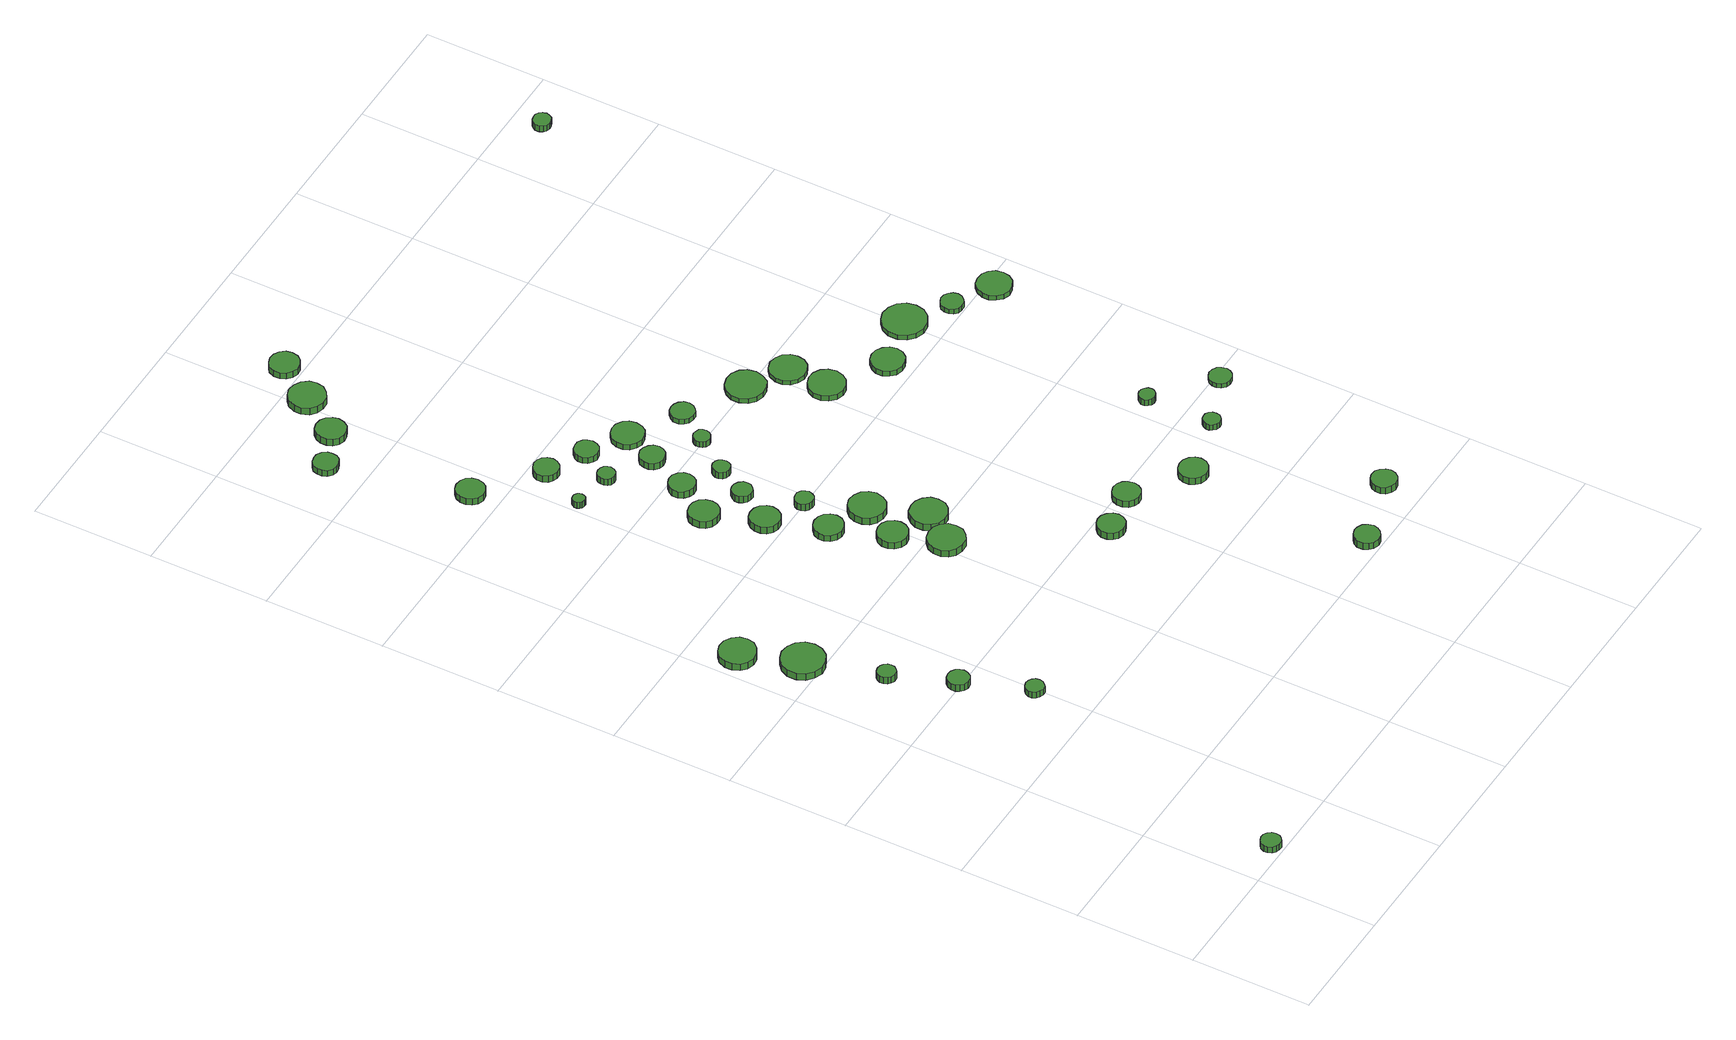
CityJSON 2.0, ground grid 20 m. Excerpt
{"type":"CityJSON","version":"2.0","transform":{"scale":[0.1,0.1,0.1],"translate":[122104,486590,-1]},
"CityObjects":{
"tree1":{"type":"SolitaryVegetationObject","attributes":{"function":"something"},"geometry":[{"type":"MultiSurface","lod":"1","boundaries":[[[0,1,2,3,4,5,6,7,8,9,10,11,12,13,14]],[[15,16,17,18,19,20,21,22,23,24,25,26,27,28,29]],[[0,29,28,1]],[[1,28,27,2]],[[2,27,26,3]],[[3,26,25,4]],[[4,25,24,5]],[[5,24,23,6]],[[6,23,22,7]],[[7,22,21,8]],[[8,21,20,9]],[[9,20,19,10]],[[10,19,18,11]],[[11,18,17,12]],[[12,17,16,13]],[[13,16,15,14]],[[14,15,29,0]]]}]},
"tree2":{"type":"SolitaryVegetationObject","attributes":{"function":"something"},"geometry":[{"type":"MultiSurface","lod":"1","boundaries":[[[30,31,32,33,34,35,36,37,38,39,40,41,42,43,44]],[[45,46,47,48,49,50,51,52,53,54,55,56,57,58,59]],[[30,59,58,31]],[[31,58,57,32]],[[32,57,56,33]],[[33,56,55,34]],[[34,55,54,35]],[[35,54,53,36]],[[36,53,52,37]],[[37,52,51,38]],[[38,51,50,39]],[[39,50,49,40]],[[40,49,48,41]],[[41,48,47,42]],[[42,47,46,43]],[[43,46,45,44]],[[44,45,59,30]]]}]},
"tree3":{"type":"SolitaryVegetationObject","attributes":{"function":"something"},"geometry":[{"type":"MultiSurface","lod":"1","boundaries":[[[60,61,62,63,64,65,66,67,68,69,70,71,72,73,74]],[[75,76,77,78,79,80,81,82,83,84,85,86,87,88,89]],[[60,89,88,61]],[[61,88,87,62]],[[62,87,86,63]],[[63,86,85,64]],[[64,85,84,65]],[[65,84,83,66]],[[66,83,82,67]],[[67,82,81,68]],[[68,81,80,69]],[[69,80,79,70]],[[70,79,78,71]],[[71,78,77,72]],[[72,77,76,73]],[[73,76,75,74]],[[74,75,89,60]]]}]},
"tree4":{"type":"SolitaryVegetationObject","attributes":{"function":"something"},"geometry":[{"type":"MultiSurface","lod":"1","boundaries":[[[90,91,92,93,94,95,96,97,98,99,100,101,102,103,104]],[[105,106,107,108,109,110,111,112,113,114,115,116,117,118,119]],[[90,119,118,91]],[[91,118,117,92]],[[92,117,116,93]],[[93,116,115,94]],[[94,115,114,95]],[[95,114,113,96]],[[96,113,112,97]],[[97,112,111,98]],[[98,111,110,99]],[[99,110,109,100]],[[100,109,108,101]],[[101,108,107,102]],[[102,107,106,103]],[[103,106,105,104]],[[104,105,119,90]]]}]},
"tree5":{"type":"SolitaryVegetationObject","attributes":{"function":"something"},"geometry":[{"type":"MultiSurface","lod":"1","boundaries":[[[120,121,122,123,124,125,126,127,128,129,130,131,132,133,134]],[[135,136,137,138,139,140,141,142,143,144,145,146,147,148,149]],[[120,149,148,121]],[[121,148,147,122]],[[122,147,146,123]],[[123,146,145,124]],[[124,145,144,125]],[[125,144,143,126]],[[126,143,142,127]],[[127,142,141,128]],[[128,141,140,129]],[[129,140,139,130]],[[130,139,138,131]],[[131,138,137,132]],[[132,137,136,133]],[[133,136,135,134]],[[134,135,149,120]]]}]},
"tree6":{"type":"SolitaryVegetationObject","attributes":{"function":"something"},"geometry":[{"type":"MultiSurface","lod":"1","boundaries":[[[150,151,152,153,154,155,156,157,158,159,160,161,162,163,164]],[[165,166,167,168,169,170,171,172,173,174,175,176,177,178,179]],[[150,179,178,151]],[[151,178,177,152]],[[152,177,176,153]],[[153,176,175,154]],[[154,175,174,155]],[[155,174,173,156]],[[156,173,172,157]],[[157,172,171,158]],[[158,171,170,159]],[[159,170,169,160]],[[160,169,168,161]],[[161,168,167,162]],[[162,167,166,163]],[[163,166,165,164]],[[164,165,179,150]]]}]},
"tree7":{"type":"SolitaryVegetationObject","attributes":{"function":"something"},"geometry":[{"type":"MultiSurface","lod":"1","boundaries":[[[180,181,182,183,184,185,186,187,188,189,190,191,192,193,194]],[[195,196,197,198,199,200,201,202,203,204,205,206,207,208,209]],[[180,209,208,181]],[[181,208,207,182]],[[182,207,206,183]],[[183,206,205,184]],[[184,205,204,185]],[[185,204,203,186]],[[186,203,202,187]],[[187,202,201,188]],[[188,201,200,189]],[[189,200,199,190]],[[190,199,198,191]],[[191,198,197,192]],[[192,197,196,193]],[[193,196,195,194]],[[194,195,209,180]]]}]},
"tree8":{"type":"SolitaryVegetationObject","attributes":{"function":"something"},"geometry":[{"type":"MultiSurface","lod":"1","boundaries":[[[210,211,212,213,214,215,216,217,218,219,220,221,222,223,224]],[[225,226,227,228,229,230,231,232,233,234,235,236,237,238,239]],[[210,239,238,211]],[[211,238,237,212]],[[212,237,236,213]],[[213,236,235,214]],[[214,235,234,215]],[[215,234,233,216]],[[216,233,232,217]],[[217,232,231,218]],[[218,231,230,219]],[[219,230,229,220]],[[220,229,228,221]],[[221,228,227,222]],[[222,227,226,223]],[[223,226,225,224]],[[224,225,239,210]]]}]},
"tree9":{"type":"SolitaryVegetationObject","attributes":{"function":"something"},"geometry":[{"type":"MultiSurface","lod":"1","boundaries":[[[240,241,242,243,244,245,246,247,248,249,250,251,252,253,254]],[[255,256,257,258,259,260,261,262,263,264,265,266,267,268,269]],[[240,269,268,241]],[[241,268,267,242]],[[242,267,266,243]],[[243,266,265,244]],[[244,265,264,245]],[[245,264,263,246]],[[246,263,262,247]],[[247,262,261,248]],[[248,261,260,249]],[[249,260,259,250]],[[250,259,258,251]],[[251,258,257,252]],[[252,257,256,253]],[[253,256,255,254]],[[254,255,269,240]]]}]},
"tree10":{"type":"SolitaryVegetationObject","attributes":{"function":"something"},"geometry":[{"type":"MultiSurface","lod":"1","boundaries":[[[270,271,272,273,274,275,276,277,278,279,280,281,282,283,284]],[[285,286,287,288,289,290,291,292,293,294,295,296,297,298,299]],[[270,299,298,271]],[[271,298,297,272]],[[272,297,296,273]],[[273,296,295,274]],[[274,295,294,275]],[[275,294,293,276]],[[276,293,292,277]],[[277,292,291,278]],[[278,291,290,279]],[[279,290,289,280]],[[280,289,288,281]],[[281,288,287,282]],[[282,287,286,283]],[[283,286,285,284]],[[284,285,299,270]]]}]},
"tree11":{"type":"SolitaryVegetationObject","attributes":{"function":"something"},"geometry":[{"type":"MultiSurface","lod":"1","boundaries":[[[300,301,302,303,304,305,306,307,308,309,310,311,312,313,314]],[[315,316,317,318,319,320,321,322,323,324,325,326,327,328,329]],[[300,329,328,301]],[[301,328,327,302]],[[302,327,326,303]],[[303,326,325,304]],[[304,325,324,305]],[[305,324,323,306]],[[306,323,322,307]],[[307,322,321,308]],[[308,321,320,309]],[[309,320,319,310]],[[310,319,318,311]],[[311,318,317,312]],[[312,317,316,313]],[[313,316,315,314]],[[314,315,329,300]]]}]},
"tree12":{"type":"SolitaryVegetationObject","attributes":{"function":"something"},"geometry":[{"type":"MultiSurface","lod":"1","boundaries":[[[330,331,332,333,334,335,336,337,338,339,340,341,342,343,344]],[[345,346,347,348,349,350,351,352,353,354,355,356,357,358,359]],[[330,359,358,331]],[[331,358,357,332]],[[332,357,356,333]],[[333,356,355,334]],[[334,355,354,335]],[[335,354,353,336]],[[336,353,352,337]],[[337,352,351,338]],[[338,351,350,339]],[[339,350,349,340]],[[340,349,348,341]],[[341,348,347,342]],[[342,347,346,343]],[[343,346,345,344]],[[344,345,359,330]]]}]},
"tree13":{"type":"SolitaryVegetationObject","attributes":{"function":"something"},"geometry":[{"type":"MultiSurface","lod":"1","boundaries":[[[360,361,362,363,364,365,366,367,368,369,370,371,372,373,374]],[[375,376,377,378,379,380,381,382,383,384,385,386,387,388,389]],[[360,389,388,361]],[[361,388,387,362]],[[362,387,386,363]],[[363,386,385,364]],[[364,385,384,365]],[[365,384,383,366]],[[366,383,382,367]],[[367,382,381,368]],[[368,381,380,369]],[[369,380,379,370]],[[370,379,378,371]],[[371,378,377,372]],[[372,377,376,373]],[[373,376,375,374]],[[374,375,389,360]]]}]},
"tree14":{"type":"SolitaryVegetationObject","attributes":{"function":"something"},"geometry":[{"type":"MultiSurface","lod":"1","boundaries":[[[390,391,392,393,394,395,396,397,398,399,400,401,402,403,404]],[[405,406,407,408,409,410,411,412,413,414,415,416,417,418,419]],[[390,419,418,391]],[[391,418,417,392]],[[392,417,416,393]],[[393,416,415,394]],[[394,415,414,395]],[[395,414,413,396]],[[396,413,412,397]],[[397,412,411,398]],[[398,411,410,399]],[[399,410,409,400]],[[400,409,408,401]],[[401,408,407,402]],[[402,407,406,403]],[[403,406,405,404]],[[404,405,419,390]]]}]},
"tree15":{"type":"SolitaryVegetationObject","attributes":{"function":"something"},"geometry":[{"type":"MultiSurface","lod":"1","boundaries":[[[420,421,422,423,424,425,426,427,428,429,430,431,432,433,434]],[[435,436,437,438,439,440,441,442,443,444,445,446,447,448,449]],[[420,449,448,421]],[[421,448,447,422]],[[422,447,446,423]],[[423,446,445,424]],[[424,445,444,425]],[[425,444,443,426]],[[426,443,442,427]],[[427,442,441,428]],[[428,441,440,429]],[[429,440,439,430]],[[430,439,438,431]],[[431,438,437,432]],[[432,437,436,433]],[[433,436,435,434]],[[434,435,449,420]]]}]},
"tree16":{"type":"SolitaryVegetationObject","attributes":{"function":"something"},"geometry":[{"type":"MultiSurface","lod":"1","boundaries":[[[450,451,452,453,454,455,456,457,458,459,460,461,462,463,464]],[[465,466,467,468,469,470,471,472,473,474,475,476,477,478,479]],[[450,479,478,451]],[[451,478,477,452]],[[452,477,476,453]],[[453,476,475,454]],[[454,475,474,455]],[[455,474,473,456]],[[456,473,472,457]],[[457,472,471,458]],[[458,471,470,459]],[[459,470,469,460]],[[460,469,468,461]],[[461,468,467,462]],[[462,467,466,463]],[[463,466,465,464]],[[464,465,479,450]]]}]},
"tree17":{"type":"SolitaryVegetationObject","attributes":{"function":"something"},"geometry":[{"type":"MultiSurface","lod":"1","boundaries":[[[480,481,482,483,484,485,486,487,488,489,490,491,492,493,494]],[[495,496,497,498,499,500,501,502,503,504,505,506,507,508,509]],[[480,509,508,481]],[[481,508,507,482]],[[482,507,506,483]],[[483,506,505,484]],[[484,505,504,485]],[[485,504,503,486]],[[486,503,502,487]],[[487,502,501,488]],[[488,501,500,489]],[[489,500,499,490]],[[490,499,498,491]],[[491,498,497,492]],[[492,497,496,493]],[[493,496,495,494]],[[494,495,509,480]]]}]},
"tree18":{"type":"SolitaryVegetationObject","attributes":{"function":"something"},"geometry":[{"type":"MultiSurface","lod":"1","boundaries":[[[510,511,512,513,514,515,516,517,518,519,520,521,522,523,524]],[[525,526,527,528,529,530,531,532,533,534,535,536,537,538,539]],[[510,539,538,511]],[[511,538,537,512]],[[512,537,536,513]],[[513,536,535,514]],[[514,535,534,515]],[[515,534,533,516]],[[516,533,532,517]],[[517,532,531,518]],[[518,531,530,519]],[[519,530,529,520]],[[520,529,528,521]],[[521,528,527,522]],[[522,527,526,523]],[[523,526,525,524]],[[524,525,539,510]]]}]},
"tree19":{"type":"SolitaryVegetationObject","attributes":{"function":"something"},"geometry":[{"type":"MultiSurface","lod":"1","boundaries":[[[540,541,542,543,544,545,546,547,548,549,550,551,552,553,554]],[[555,556,557,558,559,560,561,562,563,564,565,566,567,568,569]],[[540,569,568,541]],[[541,568,567,542]],[[542,567,566,543]],[[543,566,565,544]],[[544,565,564,545]],[[545,564,563,546]],[[546,563,562,547]],[[547,562,561,548]],[[548,561,560,549]],[[549,560,559,550]],[[550,559,558,551]],[[551,558,557,552]],[[552,557,556,553]],[[553,556,555,554]],[[554,555,569,540]]]}]},
"tree20":{"type":"SolitaryVegetationObject","attributes":{"function":"something"},"geometry":[{"type":"MultiSurface","lod":"1","boundaries":[[[570,571,572,573,574,575,576,577,578,579,580,581,582,583,584]],[[585,586,587,588,589,590,591,592,593,594,595,596,597,598,599]],[[570,599,598,571]],[[571,598,597,572]],[[572,597,596,573]],[[573,596,595,574]],[[574,595,594,575]],[[575,594,593,576]],[[576,593,592,577]],[[577,592,591,578]],[[578,591,590,579]],[[579,590,589,580]],[[580,589,588,581]],[[581,588,587,582]],[[582,587,586,583]],[[583,586,585,584]],[[584,585,599,570]]]}]},
"tree21":{"type":"SolitaryVegetationObject","attributes":{"function":"something"},"geometry":[{"type":"MultiSurface","lod":"1","boundaries":[[[600,601,602,603,604,605,606,607,608,609,610,611,612,613,614]],[[615,616,617,618,619,620,621,622,623,624,625,626,627,628,629]],[[600,629,628,601]],[[601,628,627,602]],[[602,627,626,603]],[[603,626,625,604]],[[604,625,624,605]],[[605,624,623,606]],[[606,623,622,607]],[[607,622,621,608]],[[608,621,620,609]],[[609,620,619,610]],[[610,619,618,611]],[[611,618,617,612]],[[612,617,616,613]],[[613,616,615,614]],[[614,615,629,600]]]}]},
"tree22":{"type":"SolitaryVegetationObject","attributes":{"function":"something"},"geometry":[{"type":"MultiSurface","lod":"1","boundaries":[[[630,631,632,633,634,635,636,637,638,639,640,641,642,643,644]],[[645,646,647,648,649,650,651,652,653,654,655,656,657,658,659]],[[630,659,658,631]],[[631,658,657,632]],[[632,657,656,633]],[[633,656,655,634]],[[634,655,654,635]],[[635,654,653,636]],[[636,653,652,637]],[[637,652,651,638]],[[638,651,650,639]],[[639,650,649,640]],[[640,649,648,641]],[[641,648,647,642]],[[642,647,646,643]],[[643,646,645,644]],[[644,645,659,630]]]}]},
"tree23":{"type":"SolitaryVegetationObject","attributes":{"function":"something"},"geometry":[{"type":"MultiSurface","lod":"1","boundaries":[[[660,661,662,663,664,665,666,667,668,669,670,671,672,673,674]],[[675,676,677,678,679,680,681,682,683,684,685,686,687,688,689]],[[660,689,688,661]],[[661,688,687,662]],[[662,687,686,663]],[[663,686,685,664]],[[664,685,684,665]],[[665,684,683,666]],[[666,683,682,667]],[[667,682,681,668]],[[668,681,680,669]],[[669,680,679,670]],[[670,679,678,671]],[[671,678,677,672]],[[672,677,676,673]],[[673,676,675,674]],[[674,675,689,660]]]}]},
"tree24":{"type":"SolitaryVegetationObject","attributes":{"function":"something"},"geometry":[{"type":"MultiSurface","lod":"1","boundaries":[[[690,691,692,693,694,695,696,697,698,699,700,701,702,703,704]],[[705,706,707,708,709,710,711,712,713,714,715,716,717,718,719]],[[690,719,718,691]],[[691,718,717,692]],[[692,717,716,693]],[[693,716,715,694]],[[694,715,714,695]],[[695,714,713,696]],[[696,713,712,697]],[[697,712,711,698]],[[698,711,710,699]],[[699,710,709,700]],[[700,709,708,701]],[[701,708,707,702]],[[702,707,706,703]],[[703,706,705,704]],[[704,705,719,690]]]}]},
"tree25":{"type":"SolitaryVegetationObject","attributes":{"function":"something"},"geometry":[{"type":"MultiSurface","lod":"1","boundaries":[[[720,721,722,723,724,725,726,727,728,729,730,731,732,733,734]],[[735,736,737,738,739,740,741,742,743,744,745,746,747,748,749]],[[720,749,748,721]],[[721,748,747,722]],[[722,747,746,723]],[[723,746,745,724]],[[724,745,744,725]],[[725,744,743,726]],[[726,743,742,727]],[[727,742,741,728]],[[728,741,740,729]],[[729,740,739,730]],[[730,739,738,731]],[[731,738,737,732]],[[732,737,736,733]],[[733,736,735,734]],[[734,735,749,720]]]}]},
"tree26":{"type":"SolitaryVegetationObject","attributes":{"function":"something"},"geometry":[{"type":"MultiSurface","lod":"1","boundaries":[[[750,751,752,753,754,755,756,757,758,759,760,761,762,763,764]],[[765,766,767,768,769,770,771,772,773,774,775,776,777,778,779]],[[750,779,778,751]],[[751,778,777,752]],[[752,777,776,753]],[[753,776,775,754]],[[754,775,774,755]],[[755,774,773,756]],[[756,773,772,757]],[[757,772,771,758]],[[758,771,770,759]],[[759,770,769,760]],[[760,769,768,761]],[[761,768,767,762]],[[762,767,766,763]],[[763,766,765,764]],[[764,765,779,750]]]}]},
"tree27":{"type":"SolitaryVegetationObject","attributes":{"function":"something"},"geometry":[{"type":"MultiSurface","lod":"1","boundaries":[[[780,781,782,783,784,785,786,787,788,789,790,791,792,793,794]],[[795,796,797,798,799,800,801,802,803,804,805,806,807,808,809]],[[780,809,808,781]],[[781,808,807,782]],[[782,807,806,783]],[[783,806,805,784]],[[784,805,804,785]],[[785,804,803,786]],[[786,803,802,787]],[[787,802,801,788]],[[788,801,800,789]],[[789,800,799,790]],[[790,799,798,791]],[[791,798,797,792]],[[792,797,796,793]],[[793,796,795,794]],[[794,795,809,780]]]}]},
"tree28":{"type":"SolitaryVegetationObject","attributes":{"function":"something"},"geometry":[{"type":"MultiSurface","lod":"1","boundaries":[[[810,811,812,813,814,815,816,817,818,819,820,821,822,823,824]],[[825,826,827,828,829,830,831,832,833,834,835,836,837,838,839]],[[810,839,838,811]],[[811,838,837,812]],[[812,837,836,813]],[[813,836,835,814]],[[814,835,834,815]],[[815,834,833,816]],[[816,833,832,817]],[[817,832,831,818]],[[818,831,830,819]],[[819,830,829,820]],[[820,829,828,821]],[[821,828,827,822]],[[822,827,826,823]],[[823,826,825,824]],[[824,825,839,810]]]}]},
"tree29":{"type":"SolitaryVegetationObject","attributes":{"function":"something"},"geometry":[{"type":"MultiSurface","lod":"1","boundaries":[[[840,841,842,843,844,845,846,847,848,849,850,851,852,853,854]],[[855,856,857,858,859,860,861,862,863,864,865,866,867,868,869]],[[840,869,868,841]],[[841,868,867,842]],[[842,867,866,843]],[[843,866,865,844]],[[844,865,864,845]],[[845,864,863,846]],[[846,863,862,847]],[[847,862,861,848]],[[848,861,860,849]],[[849,860,859,850]],[[850,859,858,851]],[[851,858,857,852]],[[852,857,856,853]],[[853,856,855,854]],[[854,855,869,840]]]}]},
"tree30":{"type":"SolitaryVegetationObject","attributes":{"function":"something"},"geometry":[{"type":"MultiSurface","lod":"1","boundaries":[[[870,871,872,873,874,875,876,877,878,879,880,881,882,883,884]],[[885,886,887,888,889,890,891,892,893,894,895,896,897,898,899]],[[870,899,898,871]],[[871,898,897,872]],[[872,897,896,873]],[[873,896,895,874]],[[874,895,894,875]],[[875,894,893,876]],[[876,893,892,877]],[[877,892,891,878]],[[878,891,890,879]],[[879,890,889,880]],[[880,889,888,881]],[[881,888,887,882]],[[882,887,886,883]],[[883,886,885,884]],[[884,885,899,870]]]}]},
"tree31":{"type":"SolitaryVegetationObject","attributes":{"function":"something"},"geometry":[{"type":"MultiSurface","lod":"1","boundaries":[[[900,901,902,903,904,905,906,907,908,909,910,911,912,913,914]],[[915,916,917,918,919,920,921,922,923,924,925,926,927,928,929]],[[900,929,928,901]],[[901,928,927,902]],[[902,927,926,903]],[[903,926,925,904]],[[904,925,924,905]],[[905,924,923,906]],[[906,923,922,907]],[[907,922,921,908]],[[908,921,920,909]],[[909,920,919,910]],[[910,919,918,911]],[[911,918,917,912]],[[912,917,916,913]],[[913,916,915,914]],[[914,915,929,900]]]}]},
"tree32":{"type":"SolitaryVegetationObject","attributes":{"function":"something"},"geometry":[{"type":"MultiSurface","lod":"1","boundaries":[[[930,931,932,933,934,935,936,937,938,939,940,941,942,943,944]],[[945,946,947,948,949,950,951,952,953,954,955,956,957,958,959]],[[930,959,958,931]],[[931,958,957,932]],[[932,957,956,933]],[[933,956,955,934]],[[934,955,954,935]],[[935,954,953,936]],[[936,953,952,937]],[[937,952,951,938]],[[938,951,950,939]],[[939,950,949,940]],[[940,949,948,941]],[[941,948,947,942]],[[942,947,946,943]],[[943,946,945,944]],[[944,945,959,930]]]}]},
"tree33":{"type":"SolitaryVegetationObject","attributes":{"function":"something"},"geometry":[{"type":"MultiSurface","lod":"1","boundaries":[[[960,961,962,963,964,965,966,967,968,969,970,971,972,973,974]],[[975,976,977,978,979,980,981,982,983,984,985,986,987,988,989]],[[960,989,988,961]],[[961,988,987,962]],[[962,987,986,963]],[[963,986,985,964]],[[964,985,984,965]],[[965,984,983,966]],[[966,983,982,967]],[[967,982,981,968]],[[968,981,980,969]],[[969,980,979,970]],[[970,979,978,971]],[[971,978,977,972]],[[972,977,976,973]],[[973,976,975,974]],[[974,975,989,960]]]}]},
"tree34":{"type":"SolitaryVegetationObject","attributes":{"function":"something"},"geometry":[{"type":"MultiSurface","lod":"1","boundaries":[[[990,991,992,993,994,995,996,997,998,999,1000,1001,1002,1003,1004]],[[1005,1006,1007,1008,1009,1010,1011,1012,1013,1014,1015,1016,1017,1018,1019]],[[990,1019,1018,991]],[[991,1018,1017,992]],[[992,1017,1016,993]],[[993,1016,1015,994]],[[994,1015,1014,995]],[[995,1014,1013,996]],[[996,1013,1012,997]],[[997,1012,1011,998]],[[998,1011,1010,999]],[[999,1010,1009,1000]],[[1000,1009,1008,1001]],[[1001,1008,1007,1002]],[[1002,1007,1006,1003]],[[1003,1006,1005,1004]],[[1004,1005,1019,990]]]}]},
"tree35":{"type":"SolitaryVegetationObject","attributes":{"function":"something"},"geometry":[{"type":"MultiSurface","lod":"1","boundaries":[[[1020,1021,1022,1023,1024,1025,1026,1027,1028,1029,1030,1031,1032,1033,1034]],[[1035,1036,1037,1038,1039,1040,1041,1042,1043,1044,1045,1046,1047,1048,1049]],[[1020,1049,1048,1021]],[[1021,1048,1047,1022]],[[1022,1047,1046,1023]],[[1023,1046,1045,1024]],[[1024,1045,1044,1025]],[[1025,1044,1043,1026]],[[1026,1043,1042,1027]],[[1027,1042,1041,1028]],[[1028,1041,1040,1029]],[[1029,1040,1039,1030]],[[1030,1039,1038,1031]],[[1031,1038,1037,1032]],[[1032,1037,1036,1033]],[[1033,1036,1035,1034]],[[1034,1035,1049,1020]]]}]},
"tree36":{"type":"SolitaryVegetationObject","attributes":{"function":"something"},"geometry":[{"type":"MultiSurface","lod":"1","boundaries":[[[1050,1051,1052,1053,1054,1055,1056,1057,1058,1059,1060,1061,1062,1063,1064]],[[1065,1066,1067,1068,1069,1070,1071,1072,1073,1074,1075,1076,1077,1078,1079]],[[1050,1079,1078,1051]],[[1051,1078,1077,1052]],[[1052,1077,1076,1053]],[[1053,1076,1075,1054]],[[1054,1075,1074,1055]],[[1055,1074,1073,1056]],[[1056,1073,1072,1057]],[[1057,1072,1071,1058]],[[1058,1071,1070,1059]],[[1059,1070,1069,1060]],[[1060,1069,1068,1061]],[[1061,1068,1067,1062]],[[1062,1067,1066,1063]],[[1063,1066,1065,1064]],[[1064,1065,1079,1050]]]}]},
"tree37":{"type":"SolitaryVegetationObject","attributes":{"function":"something"},"geometry":[{"type":"MultiSurface","lod":"1","boundaries":[[[1080,1081,1082,1083,1084,1085,1086,1087,1088,1089,1090,1091,1092,1093,1094]],[[1095,1096,1097,1098,1099,1100,1101,1102,1103,1104,1105,1106,1107,1108,1109]],[[1080,1109,1108,1081]],[[1081,1108,1107,1082]],[[1082,1107,1106,1083]],[[1083,1106,1105,1084]],[[1084,1105,1104,1085]],[[1085,1104,1103,1086]],[[1086,1103,1102,1087]],[[1087,1102,1101,1088]],[[1088,1101,1100,1089]],[[1089,1100,1099,1090]],[[1090,1099,1098,1091]],[[1091,1098,1097,1092]],[[1092,1097,1096,1093]],[[1093,1096,1095,1094]],[[1094,1095,1109,1080]]]}]},
"tree38":{"type":"SolitaryVegetationObject","attributes":{"function":"something"},"geometry":[{"type":"MultiSurface","lod":"1","boundaries":[[[1110,1111,1112,1113,1114,1115,1116,1117,1118,1119,1120,1121,1122,1123,1124]],[[1125,1126,1127,1128,1129,1130,1131,1132,1133,1134,1135,1136,1137,1138,1139]],[[1110,1139,1138,1111]],[[1111,1138,1137,1112]],[[1112,1137,1136,1113]],[[1113,1136,1135,1114]],[[1114,1135,1134,1115]],[[1115,1134,1133,1116]],[[1116,1133,1132,1117]],[[1117,1132,1131,1118]],[[1118,1131,1130,1119]],[[1119,1130,1129,1120]],[[1120,1129,1128,1121]],[[1121,1128,1127,1122]],[[1122,1127,1126,1123]],[[1123,1126,1125,1124]],[[1124,1125,1139,1110]]]}]},
"tree39":{"type":"SolitaryVegetationObject","attributes":{"function":"something"},"geometry":[{"type":"MultiSurface","lod":"1","boundaries":[[[1140,1141,1142,1143,1144,1145,1146,1147,1148,1149,1150,1151,1152,1153,1154]],[[1155,1156,1157,1158,1159,1160,1161,1162,1163,1164,1165,1166,1167,1168,1169]],[[1140,1169,1168,1141]],[[1141,1168,1167,1142]],[[1142,1167,1166,1143]],[[1143,1166,1165,1144]],[[1144,1165,1164,1145]],[[1145,1164,1163,1146]],[[1146,1163,1162,1147]],[[1147,1162,1161,1148]],[[1148,1161,1160,1149]],[[1149,1160,1159,1150]],[[1150,1159,1158,1151]],[[1151,1158,1157,1152]],[[1152,1157,1156,1153]],[[1153,1156,1155,1154]],[[1154,1155,1169,1140]]]}]},
"tree40":{"type":"SolitaryVegetationObject","attributes":{"function":"something"},"geometry":[{"type":"MultiSurface","lod":"1","boundaries":[[[1170,1171,1172,1173,1174,1175,1176,1177,1178,1179,1180,1181,1182,1183,1184]],[[1185,1186,1187,1188,1189,1190,1191,1192,1193,1194,1195,1196,1197,1198,1199]],[[1170,1199,1198,1171]],[[1171,1198,1197,1172]],[[1172,1197,1196,1173]],[[1173,1196,1195,1174]],[[1174,1195,1194,1175]],[[1175,1194,1193,1176]],[[1176,1193,1192,1177]],[[1177,1192,1191,1178]],[[1178,1191,1190,1179]],[[1179,1190,1189,1180]],[[1180,1189,1188,1181]],[[1181,1188,1187,1182]],[[1182,1187,1186,1183]],[[1183,1186,1185,1184]],[[1184,1185,1199,1170]]]}]},
"tree41":{"type":"SolitaryVegetationObject","attributes":{"function":"something"},"geometry":[{"type":"MultiSurface","lod":"1","boundaries":[[[1200,1201,1202,1203,1204,1205,1206,1207,1208,1209,1210,1211,1212,1213,1214]],[[1215,1216,1217,1218,1219,1220,1221,1222,1223,1224,1225,1226,1227,1228,1229]],[[1200,1229,1228,1201]],[[1201,1228,1227,1202]],[[1202,1227,1226,1203]],[[1203,1226,1225,1204]],[[1204,1225,1224,1205]],[[1205,1224,1223,1206]],[[1206,1223,1222,1207]],[[1207,1222,1221,1208]],[[1208,1221,1220,1209]],[[1209,1220,1219,1210]],[[1210,1219,1218,1211]],[[1211,1218,1217,1212]],[[1212,1217,1216,1213]],[[1213,1216,1215,1214]],[[1214,1215,1229,1200]]]}]},
"tree42":{"type":"SolitaryVegetationObject","attributes":{"function":"something"},"geometry":[{"type":"MultiSurface","lod":"1","boundaries":[[[1230,1231,1232,1233,1234,1235,1236,1237,1238,1239,1240,1241,1242,1243,1244]],[[1245,1246,1247,1248,1249,1250,1251,1252,1253,1254,1255,1256,1257,1258,1259]],[[1230,1259,1258,1231]],[[1231,1258,1257,1232]],[[1232,1257,1256,1233]],[[1233,1256,1255,1234]],[[1234,1255,1254,1235]],[[1235,1254,1253,1236]],[[1236,1253,1252,1237]],[[1237,1252,1251,1238]],[[1238,1251,1250,1239]],[[1239,1250,1249,1240]],[[1240,1249,1248,1241]],[[1241,1248,1247,1242]],[[1242,1247,1246,1243]],[[1243,1246,1245,1244]],[[1244,1245,1259,1230]]]}]},
"tree43":{"type":"SolitaryVegetationObject","attributes":{"function":"something"},"geometry":[{"type":"MultiSurface","lod":"1","boundaries":[[[1260,1261,1262,1263,1264,1265,1266,1267,1268,1269,1270,1271,1272,1273,1274]],[[1275,1276,1277,1278,1279,1280,1281,1282,1283,1284,1285,1286,1287,1288,1289]],[[1260,1289,1288,1261]],[[1261,1288,1287,1262]],[[1262,1287,1286,1263]],[[1263,1286,1285,1264]],[[1264,1285,1284,1265]],[[1265,1284,1283,1266]],[[1266,1283,1282,1267]],[[1267,1282,1281,1268]],[[1268,1281,1280,1269]],[[1269,1280,1279,1270]],[[1270,1279,1278,1271]],[[1271,1278,1277,1272]],[[1272,1277,1276,1273]],[[1273,1276,1275,1274]],[[1274,1275,1289,1260]]]}]},
"tree44":{"type":"SolitaryVegetationObject","attributes":{"function":"something"},"geometry":[{"type":"MultiSurface","lod":"1","boundaries":[[[1290,1291,1292,1293,1294,1295,1296,1297,1298,1299,1300,1301,1302,1303,1304]],[[1305,1306,1307,1308,1309,1310,1311,1312,1313,1314,1315,1316,1317,1318,1319]],[[1290,1319,1318,1291]],[[1291,1318,1317,1292]],[[1292,1317,1316,1293]],[[1293,1316,1315,1294]],[[1294,1315,1314,1295]],[[1295,1314,1313,1296]],[[1296,1313,1312,1297]],[[1297,1312,1311,1298]],[[1298,1311,1310,1299]],[[1299,1310,1309,1300]],[[1300,1309,1308,1301]],[[1301,1308,1307,1302]],[[1302,1307,1306,1303]],[[1303,1306,1305,1304]],[[1304,1305,1319,1290]]]}]},
"tree45":{"type":"SolitaryVegetationObject","attributes":{"function":"something"},"geometry":[{"type":"MultiSurface","lod":"1","boundaries":[[[1320,1321,1322,1323,1324,1325,1326,1327,1328,1329,1330,1331,1332,1333,1334]],[[1335,1336,1337,1338,1339,1340,1341,1342,1343,1344,1345,1346,1347,1348,1349]],[[1320,1349,1348,1321]],[[1321,1348,1347,1322]],[[1322,1347,1346,1323]],[[1323,1346,1345,1324]],[[1324,1345,1344,1325]],[[1325,1344,1343,1326]],[[1326,1343,1342,1327]],[[1327,1342,1341,1328]],[[1328,1341,1340,1329]],[[1329,1340,1339,1330]],[[1330,1339,1338,1331]],[[1331,1338,1337,1332]],[[1332,1337,1336,1333]],[[1333,1336,1335,1334]],[[1334,1335,1349,1320]]]}]},
"tree46":{"type":"SolitaryVegetationObject","attributes":{"function":"something"},"geometry":[{"type":"MultiSurface","lod":"1","boundaries":[[[1350,1351,1352,1353,1354,1355,1356,1357,1358,1359,1360,1361,1362,1363,1364]],[[1365,1366,1367,1368,1369,1370,1371,1372,1373,1374,1375,1376,1377,1378,1379]],[[1350,1379,1378,1351]],[[1351,1378,1377,1352]],[[1352,1377,1376,1353]],[[1353,1376,1375,1354]],[[1354,1375,1374,1355]],[[1355,1374,1373,1356]],[[1356,1373,1372,1357]],[[1357,1372,1371,1358]],[[1358,1371,1370,1359]],[[1359,1370,1369,1360]],[[1360,1369,1368,1361]],[[1361,1368,1367,1362]],[[1362,1367,1366,1363]],[[1363,1366,1365,1364]],[[1364,1365,1379,1350]]]}]}
},
"vertices":[
[93,22,18],[92,29,18],[88,34,18],[82,38,18],[75,38,18],[69,36,18],[64,32,18],[61,25,18],[61,19,18],[64,12,18],[69,8,18],[75,6,18],[82,6,18],[88,10,18],[92,15,18],[92,15,6],[88,10,6],[82,6,6],[75,6,6],[69,8,6],[64,12,6],[61,19,6],[61,25,6],[64,32,6],[69,36,6],[75,38,6],[82,38,6],[88,34,6],[92,29,6],[93,22,6],
[65,919,27],[63,931,27],[55,941,27],[44,948,27],[32,949,27],[20,945,27],[11,937,27],[6,925,27],[6,913,27],[11,901,27],[20,893,27],[32,889,27],[44,891,27],[55,897,27],[63,907,27],[63,907,14],[55,897,14],[44,891,14],[32,889,14],[20,893,14],[11,901,14],[6,913,14],[6,925,14],[11,937,14],[20,945,14],[32,949,14],[44,948,14],[55,941,14],[63,931,14],[65,919,14],
[105,825,27],[102,840,27],[93,852,27],[80,859,27],[66,861,27],[52,856,27],[41,846,27],[35,833,27],[35,818,27],[41,805,27],[52,795,27],[66,790,27],[80,792,27],[93,799,27],[102,811,27],[102,811,14],[93,799,14],[80,792,14],[66,790,14],[52,795,14],[41,805,14],[35,818,14],[35,833,14],[41,846,14],[52,856,14],[66,861,14],[80,859,14],[93,852,14],[102,840,14],[105,825,14],
[123,703,26],[122,709,26],[118,714,26],[113,717,26],[106,718,26],[100,716,26],[96,712,26],[93,706,26],[93,700,26],[96,694,26],[100,690,26],[106,688,26],[113,688,26],[118,692,26],[122,697,26],[122,697,13],[118,692,13],[113,688,13],[106,688,13],[100,690,13],[96,694,13],[93,700,13],[93,706,13],[96,712,13],[100,716,13],[106,718,13],[113,717,13],[118,714,13],[122,709,13],[123,703,13],
[164,600,29],[162,607,29],[158,613,29],[152,617,29],[144,618,29],[137,616,29],[132,611,29],[129,604,29],[129,596,29],[132,590,29],[137,585,29],[144,582,29],[152,583,29],[158,587,29],[162,593,29],[162,593,16],[158,587,16],[152,583,16],[144,582,16],[137,585,16],[132,590,16],[129,596,16],[129,604,16],[132,611,16],[137,616,16],[144,618,16],[152,617,16],[158,613,16],[162,607,16],[164,600,16],
[199,490,32],[198,496,32],[194,501,32],[189,504,32],[183,505,32],[177,503,32],[172,499,32],[169,493,32],[169,487,32],[172,481,32],[177,477,32],[183,475,32],[189,475,32],[194,479,32],[198,484,32],[198,484,20],[194,479,20],[189,475,20],[183,475,20],[177,477,20],[172,481,20],[169,487,20],[169,493,20],[172,499,20],[177,503,20],[183,505,20],[189,504,20],[194,501,20],[198,496,20],[199,490,20],
[170,1444,27],[168,1453,27],[163,1461,27],[154,1466,27],[144,1467,27],[135,1464,27],[128,1457,27],[124,1448,27],[124,1439,27],[128,1430,27],[135,1423,27],[144,1420,27],[154,1421,27],[163,1426,27],[168,1434,27],[168,1434,15],[163,1426,15],[154,1421,15],[144,1420,15],[135,1423,15],[128,1430,15],[124,1439,15],[124,1448,15],[128,1457,15],[135,1464,15],[144,1467,15],[154,1466,15],[163,1461,15],[168,1453,15],[170,1444,15],
[112,1662,27],[111,1670,27],[106,1677,27],[98,1682,27],[90,1682,27],[82,1680,27],[75,1674,27],[72,1666,27],[72,1658,27],[75,1650,27],[82,1644,27],[90,1642,27],[98,1643,27],[106,1647,27],[111,1654,27],[111,1654,15],[106,1647,15],[98,1643,15],[90,1642,15],[82,1644,15],[75,1650,15],[72,1658,15],[72,1666,15],[75,1674,15],[82,1680,15],[90,1682,15],[98,1682,15],[106,1677,15],[111,1670,15],[112,1662,15],
[220,1292,26],[219,1296,26],[217,1299,26],[213,1302,26],[209,1302,26],[205,1301,26],[202,1298,26],[200,1294,26],[200,1290,26],[202,1286,26],[205,1283,26],[209,1282,26],[213,1282,26],[217,1284,26],[219,1288,26],[219,1288,14],[217,1284,14],[213,1282,14],[209,1282,14],[205,1283,14],[202,1286,14],[200,1290,14],[200,1294,14],[202,1298,14],[205,1301,14],[209,1302,14],[213,1302,14],[217,1299,14],[219,1296,14],[220,1292,14],
[303,1114,26],[301,1124,26],[295,1133,26],[286,1138,26],[276,1139,26],[266,1136,26],[258,1129,26],[254,1120,26],[254,1109,26],[258,1100,26],[266,1093,26],[276,1090,26],[286,1091,26],[295,1096,26],[301,1104,26],[301,1104,13],[295,1096,13],[286,1091,13],[276,1090,13],[266,1093,13],[258,1100,13],[254,1109,13],[254,1120,13],[258,1129,13],[266,1136,13],[276,1139,13],[286,1138,13],[295,1133,13],[301,1124,13],[303,1114,13],
[337,1029,26],[335,1038,26],[329,1047,26],[320,1052,26],[310,1053,26],[300,1050,26],[293,1043,26],[289,1034,26],[289,1023,26],[293,1014,26],[300,1007,26],[310,1004,26],[320,1005,26],[329,1010,26],[335,1019,26],[335,1019,13],[329,1010,13],[320,1005,13],[310,1004,13],[300,1007,13],[293,1014,13],[289,1023,13],[289,1034,13],[293,1043,13],[300,1050,13],[310,1053,13],[320,1052,13],[329,1047,13],[335,1038,13],[337,1029,13],
[368,936,26],[366,946,26],[360,954,26],[351,959,26],[341,960,26],[332,957,26],[324,950,26],[320,941,26],[320,931,26],[324,922,26],[332,915,26],[341,912,26],[351,913,26],[360,918,26],[366,926,26],[366,926,14],[360,918,14],[351,913,14],[341,912,14],[332,915,14],[324,922,14],[320,931,14],[320,941,14],[324,950,14],[332,957,14],[341,960,14],[351,959,14],[360,954,14],[366,946,14],[368,936,14],
[402,845,27],[400,854,27],[394,863,27],[385,868,27],[375,869,27],[365,866,27],[357,859,27],[353,850,27],[353,839,27],[357,830,27],[365,823,27],[375,820,27],[385,821,27],[394,826,27],[400,835,27],[400,835,14],[394,826,14],[385,821,14],[375,820,14],[365,823,14],[357,830,14],[353,839,14],[353,850,14],[357,859,14],[365,866,14],[375,869,14],[385,868,14],[394,863,14],[400,854,14],[402,845,14],
[435,768,28],[433,780,28],[425,790,28],[415,796,28],[402,797,28],[390,794,28],[381,785,28],[376,774,28],[376,761,28],[381,750,28],[390,742,28],[402,738,28],[415,739,28],[425,745,28],[433,755,28],[433,755,15],[425,745,15],[415,739,15],[402,738,15],[390,742,15],[381,750,15],[376,761,15],[376,774,15],[381,785,15],[390,794,15],[402,797,15],[415,796,15],[425,790,15],[433,780,15],[435,768,15],
[268,1369,24],[266,1378,24],[261,1385,24],[254,1389,24],[245,1390,24],[237,1387,24],[231,1382,24],[227,1374,24],[227,1365,24],[231,1357,24],[237,1352,24],[245,1349,24],[254,1350,24],[261,1354,24],[266,1361,24],[266,1361,11],[261,1354,11],[254,1350,11],[245,1349,11],[237,1352,11],[231,1357,11],[227,1365,11],[227,1374,11],[231,1382,11],[237,1387,11],[245,1390,11],[254,1389,11],[261,1385,11],[266,1378,11],[268,1369,11],
[294,1284,25],[292,1289,25],[289,1294,25],[284,1297,25],[278,1298,25],[272,1296,25],[268,1292,25],[266,1287,25],[266,1281,25],[268,1275,25],[272,1271,25],[278,1269,25],[284,1270,25],[289,1273,25],[292,1278,25],[292,1278,12],[289,1273,12],[284,1270,12],[278,1269,12],[272,1271,12],[268,1275,12],[266,1281,12],[266,1287,12],[268,1292,12],[272,1296,12],[278,1298,12],[284,1297,12],[289,1294,12],[292,1289,12],[294,1284,12],
[182,1691,28],[180,1700,28],[174,1709,28],[165,1714,28],[155,1715,28],[145,1712,28],[138,1705,28],[134,1696,28],[134,1685,28],[138,1676,28],[145,1669,28],[155,1666,28],[165,1667,28],[174,1672,28],[180,1681,28],[180,1681,15],[174,1672,15],[165,1667,15],[155,1666,15],[145,1669,15],[138,1676,15],[134,1685,15],[134,1696,15],[138,1705,15],[145,1712,15],[155,1715,15],[165,1714,15],[174,1709,15],[180,1700,15],[182,1691,15],
[339,1174,25],[337,1183,25],[332,1190,25],[324,1195,25],[315,1196,25],[307,1193,25],[300,1187,25],[296,1179,25],[296,1170,25],[300,1162,25],[307,1156,25],[315,1153,25],[324,1154,25],[332,1158,25],[337,1166,25],[337,1166,12],[332,1158,12],[324,1154,12],[315,1153,12],[307,1156,12],[300,1162,12],[296,1170,12],[296,1179,12],[300,1187,12],[307,1193,12],[315,1196,12],[324,1195,12],[332,1190,12],[337,1183,12],[339,1174,12],
[365,1088,25],[364,1095,25],[359,1101,25],[353,1104,25],[346,1105,25],[340,1103,25],[335,1098,25],[332,1092,25],[332,1085,25],[335,1079,25],[340,1074,25],[346,1072,25],[353,1072,25],[359,1076,25],[364,1082,25],[364,1082,12],[359,1076,12],[353,1072,12],[346,1072,12],[340,1074,12],[335,1079,12],[332,1085,12],[332,1092,12],[335,1098,12],[340,1103,12],[346,1105,12],[353,1104,12],[359,1101,12],[364,1095,12],[365,1088,12],
[394,998,25],[392,1004,25],[389,1009,25],[383,1013,25],[377,1013,25],[371,1011,25],[366,1007,25],[363,1001,25],[363,995,25],[366,989,25],[371,985,25],[377,983,25],[383,983,25],[389,987,25],[392,992,25],[392,992,12],[389,987,12],[383,983,12],[377,983,12],[371,985,12],[366,989,12],[363,995,12],[363,1001,12],[366,1007,12],[371,1011,12],[377,1013,12],[383,1013,12],[389,1009,12],[392,1004,12],[394,998,12],
[441,908,25],[438,920,25],[431,930,25],[420,936,25],[408,938,25],[396,934,25],[387,925,25],[382,914,25],[382,901,25],[387,890,25],[396,882,25],[408,878,25],[420,879,25],[431,885,25],[438,896,25],[438,896,12],[431,885,12],[420,879,12],[408,878,12],[396,882,12],[387,890,12],[382,901,12],[382,914,12],[387,925,12],[396,934,12],[408,938,12],[420,936,12],[431,930,12],[438,920,12],[441,908,12],
[473,820,27],[471,832,27],[463,842,27],[452,848,27],[440,849,27],[428,846,27],[419,837,27],[414,826,27],[414,813,27],[419,802,27],[428,794,27],[440,790,27],[452,791,27],[463,797,27],[471,807,27],[471,807,14],[463,797,14],[452,791,14],[440,790,14],[428,794,14],[419,802,14],[414,813,14],[414,826,14],[419,837,14],[428,846,14],[440,849,14],[452,848,14],[463,842,14],[471,832,14],[473,820,14],
[332,1337,23],[330,1345,23],[326,1351,23],[319,1356,23],[310,1356,23],[303,1354,23],[296,1348,23],[293,1341,23],[293,1333,23],[296,1325,23],[303,1320,23],[310,1317,23],[319,1318,23],[326,1322,23],[330,1329,23],[330,1329,11],[326,1322,11],[319,1318,11],[310,1317,11],[303,1320,11],[296,1325,11],[293,1333,11],[293,1341,11],[296,1348,11],[303,1354,11],[310,1356,11],[319,1356,11],[326,1351,11],[330,1345,11],[332,1337,11],
[391,1140,25],[390,1146,25],[387,1151,25],[382,1154,25],[376,1155,25],[370,1153,25],[366,1149,25],[363,1143,25],[363,1138,25],[366,1132,25],[370,1128,25],[376,1126,25],[382,1127,25],[387,1130,25],[390,1135,25],[390,1135,12],[387,1130,12],[382,1127,12],[376,1126,12],[370,1128,12],[366,1132,12],[363,1138,12],[363,1143,12],[366,1149,12],[370,1153,12],[376,1155,12],[382,1154,12],[387,1151,12],[390,1146,12],[391,1140,12],
[574,565,31],[572,574,31],[566,582,31],[558,587,31],[549,588,31],[540,585,31],[533,578,31],[529,570,31],[529,561,31],[533,552,31],[540,546,31],[549,543,31],[558,544,31],[566,548,31],[572,556,31],[572,556,18],[566,548,18],[558,544,18],[549,543,18],[540,546,18],[533,552,18],[529,561,18],[529,570,18],[533,578,18],[540,585,18],[549,588,18],[558,587,18],[566,582,18],[572,574,18],[574,565,18],
[371,1244,23],[369,1253,23],[364,1259,23],[356,1264,23],[348,1265,23],[340,1262,23],[333,1256,23],[330,1248,23],[330,1240,23],[333,1232,23],[340,1226,23],[348,1224,23],[356,1225,23],[364,1229,23],[369,1236,23],[369,1236,11],[364,1229,11],[356,1225,11],[348,1224,11],[340,1226,11],[333,1232,11],[330,1240,11],[330,1248,11],[333,1256,11],[340,1262,11],[348,1265,11],[356,1264,11],[364,1259,11],[369,1253,11],[371,1244,11],
[232,1757,30],[230,1769,30],[222,1779,30],[211,1785,30],[199,1787,30],[187,1783,30],[178,1775,30],[173,1763,30],[173,1751,30],[178,1739,30],[187,1731,30],[199,1727,30],[211,1728,30],[222,1735,30],[230,1745,30],[230,1745,17],[222,1735,17],[211,1728,17],[199,1727,17],[187,1731,17],[178,1739,17],[173,1751,17],[173,1763,17],[178,1775,17],[187,1783,17],[199,1787,17],[211,1785,17],[222,1779,17],[230,1769,17],[232,1757,17],
[401,1301,21],[399,1312,21],[393,1320,21],[383,1326,21],[372,1327,21],[362,1324,21],[353,1316,21],[349,1306,21],[349,1295,21],[353,1285,21],[362,1278,21],[372,1274,21],[383,1276,21],[393,1281,21],[399,1290,21],[399,1290,11],[393,1281,11],[383,1276,11],[372,1274,11],[362,1278,11],[353,1285,11],[349,1295,11],[349,1306,11],[353,1316,11],[362,1324,11],[372,1327,11],[383,1326,11],[393,1320,11],[399,1312,11],[401,1301,11],
[437,1200,22],[436,1206,22],[433,1211,22],[427,1213,22],[422,1214,22],[416,1212,22],[412,1208,22],[410,1203,22],[410,1197,22],[412,1192,22],[416,1188,22],[422,1186,22],[427,1187,22],[433,1190,22],[436,1195,22],[436,1195,11],[433,1190,11],[427,1187,11],[422,1186,11],[416,1188,11],[412,1192,11],[410,1197,11],[410,1203,11],[412,1208,11],[416,1212,11],[422,1214,11],[427,1213,11],[433,1211,11],[436,1206,11],[437,1200,11],
[743,220,29],[741,229,29],[736,236,29],[728,240,29],[720,241,29],[711,238,29],[705,233,29],[701,225,29],[701,216,29],[705,208,29],[711,202,29],[720,199,29],[728,200,29],[736,205,29],[741,212,29],[741,212,16],[736,205,16],[728,200,16],[720,199,16],[711,202,16],[705,208,16],[701,216,16],[701,225,16],[705,233,16],[711,238,16],[720,241,16],[728,240,16],[736,236,16],[741,229,16],[743,220,16],
[271,1821,31],[269,1831,31],[263,1839,31],[254,1844,31],[244,1845,31],[235,1842,31],[227,1836,31],[223,1826,31],[223,1816,31],[227,1807,31],[235,1800,31],[244,1797,31],[254,1798,31],[263,1803,31],[269,1811,31],[269,1811,19],[263,1803,19],[254,1798,19],[244,1797,19],[235,1800,19],[227,1807,19],[223,1816,19],[223,1826,19],[227,1836,19],[235,1842,19],[244,1845,19],[254,1844,19],[263,1839,19],[269,1831,19],[271,1821,19],
[649,581,27],[647,591,27],[642,598,27],[634,603,27],[624,604,27],[616,601,27],[609,595,27],[605,586,27],[605,577,27],[609,568,27],[616,562,27],[624,559,27],[634,560,27],[642,565,27],[647,572,27],[647,572,15],[642,565,15],[634,560,15],[624,559,15],[616,562,15],[609,568,15],[605,577,15],[605,586,15],[609,595,15],[616,601,15],[624,604,15],[634,603,15],[642,598,15],[647,591,15],[649,581,15],
[479,1253,20],[477,1262,20],[472,1268,20],[465,1272,20],[457,1273,20],[449,1271,20],[443,1265,20],[439,1258,20],[439,1249,20],[443,1242,20],[449,1236,20],[457,1234,20],[465,1234,20],[472,1239,20],[477,1245,20],[477,1245,11],[472,1239,11],[465,1234,11],[457,1234,11],[449,1236,11],[443,1242,11],[439,1249,11],[439,1258,11],[443,1265,11],[449,1271,11],[457,1273,11],[465,1272,11],[472,1268,11],[477,1262,11],[479,1253,11],
[749,522,23],[747,531,23],[741,539,23],[732,544,23],[723,545,23],[713,542,23],[706,536,23],[702,527,23],[702,517,23],[706,508,23],[713,501,23],[723,498,23],[732,499,23],[741,504,23],[747,512,23],[747,512,10],[741,504,10],[732,499,10],[723,498,10],[713,501,10],[706,508,10],[702,517,10],[702,527,10],[706,536,10],[713,542,10],[723,545,10],[732,544,10],[741,539,10],[747,531,10],[749,522,10],
[588,1199,20],[585,1213,20],[578,1223,20],[566,1230,20],[553,1231,20],[540,1227,20],[530,1218,20],[524,1206,20],[524,1193,20],[530,1180,20],[540,1171,20],[553,1167,20],[566,1169,20],[578,1175,20],[585,1186,20],[585,1186,11],[578,1175,11],[566,1169,11],[553,1167,11],[540,1171,11],[530,1180,11],[524,1193,11],[524,1206,11],[530,1218,11],[540,1227,11],[553,1231,11],[566,1230,11],[578,1223,11],[585,1213,11],[588,1199,11],
[869,262,21],[867,270,21],[862,277,21],[855,282,21],[846,283,21],[838,280,21],[831,274,21],[828,266,21],[828,257,21],[831,249,21],[838,244,21],[846,241,21],[855,242,21],[862,246,21],[867,253,21],[867,253,8],[862,246,8],[855,242,8],[846,241,8],[838,244,8],[831,249,8],[828,257,8],[828,266,8],[831,274,8],[838,280,8],[846,283,8],[855,282,8],[862,277,8],[867,270,8],[869,262,8],
[648,1094,21],[645,1107,21],[638,1117,21],[627,1123,21],[615,1124,21],[603,1120,21],[594,1112,21],[589,1101,21],[589,1088,21],[594,1077,21],[603,1068,21],[615,1064,21],[627,1066,21],[638,1072,21],[645,1082,21],[645,1082,11],[638,1072,11],[627,1066,11],[615,1064,11],[603,1068,11],[594,1077,11],[589,1088,11],[589,1101,11],[594,1112,11],[603,1120,11],[615,1124,11],[627,1123,11],[638,1117,11],[645,1107,11],[648,1094,11],
[649,1162,19],[647,1174,19],[640,1184,19],[629,1190,19],[617,1192,19],[605,1188,19],[596,1180,19],[591,1168,19],[591,1156,19],[596,1145,19],[605,1137,19],[617,1133,19],[629,1134,19],[640,1140,19],[647,1150,19],[647,1150,11],[640,1140,11],[629,1134,11],[617,1133,11],[605,1137,11],[596,1145,11],[591,1156,11],[591,1168,11],[596,1180,11],[605,1188,11],[617,1192,11],[629,1190,11],[640,1184,11],[647,1174,11],[649,1162,11],
[851,553,18],[850,559,18],[847,564,18],[842,567,18],[836,567,18],[830,566,18],[826,562,18],[823,556,18],[823,550,18],[826,545,18],[830,541,18],[836,539,18],[842,540,18],[847,543,18],[850,547,18],[850,547,7],[847,543,7],[842,540,7],[836,539,7],[830,541,7],[826,545,7],[823,550,7],[823,556,7],[826,562,7],[830,566,7],[836,567,7],[842,567,7],[847,564,7],[850,559,7],[851,553,7],
[736,1040,20],[734,1051,20],[727,1060,20],[717,1066,20],[706,1067,20],[695,1064,20],[687,1056,20],[682,1046,20],[682,1035,20],[687,1025,20],[695,1017,20],[706,1014,20],[717,1015,20],[727,1020,20],[734,1029,20],[734,1029,10],[727,1020,10],[717,1015,10],[706,1014,10],[695,1017,10],[687,1025,10],[682,1035,10],[682,1046,10],[687,1056,10],[695,1064,10],[706,1067,10],[717,1066,10],[727,1060,10],[734,1051,10],[736,1040,10],
[848,663,20],[847,669,20],[843,673,20],[839,676,20],[833,677,20],[828,675,20],[824,671,20],[821,666,20],[821,661,20],[824,656,20],[828,652,20],[833,650,20],[839,651,20],[843,653,20],[847,658,20],[847,658,8],[843,653,8],[839,651,8],[833,650,8],[828,652,8],[824,656,8],[821,661,8],[821,666,8],[824,671,8],[828,675,8],[833,677,8],[839,676,8],[843,673,8],[847,669,8],[848,663,8],
[946,589,16],[944,597,16],[940,603,16],[933,607,16],[925,608,16],[918,605,16],[912,600,16],[909,593,16],[909,586,16],[912,579,16],[918,573,16],[925,571,16],[933,572,16],[940,576,16],[944,582,16],[944,582,8],[940,576,8],[933,572,8],[925,571,8],[918,573,8],[912,579,8],[909,586,8],[909,593,8],[912,600,8],[918,605,8],[925,608,8],[933,607,8],[940,603,8],[944,597,8],[946,589,8],
[834,1062,19],[831,1077,19],[822,1089,19],[809,1096,19],[794,1098,19],[780,1093,19],[769,1083,19],[763,1070,19],[763,1055,19],[769,1041,19],[780,1031,19],[794,1026,19],[809,1028,19],[822,1035,19],[831,1047,19],[831,1047,10],[822,1035,10],[809,1028,10],[794,1026,10],[780,1031,10],[769,1041,10],[763,1055,10],[763,1070,10],[769,1083,10],[780,1093,10],[794,1098,10],[809,1096,10],[822,1089,10],[831,1077,10],[834,1062,10],
[887,1019,19],[885,1027,19],[880,1033,19],[874,1037,19],[866,1038,19],[859,1035,19],[853,1030,19],[850,1023,19],[850,1015,19],[853,1008,19],[859,1003,19],[866,1001,19],[874,1002,19],[880,1006,19],[885,1012,19],[885,1012,10],[880,1006,10],[874,1002,10],[866,1001,10],[859,1003,10],[853,1008,10],[850,1015,10],[850,1023,10],[853,1030,10],[859,1035,10],[866,1038,10],[874,1037,10],[880,1033,10],[885,1027,10],[887,1019,10],
[961,983,19],[959,995,19],[952,1004,19],[942,1010,19],[930,1011,19],[919,1008,19],[911,1000,19],[906,989,19],[906,977,19],[911,967,19],[919,959,19],[930,955,19],[942,957,19],[952,962,19],[959,972,19],[959,972,10],[952,962,10],[942,957,10],[930,955,10],[919,959,10],[911,967,10],[906,977,10],[906,989,10],[911,1000,10],[919,1008,10],[930,1011,10],[942,1010,10],[952,1004,10],[959,995,10],[961,983,10],
[914,1745,33],[912,1751,33],[909,1756,33],[903,1759,33],[897,1759,33],[891,1757,33],[887,1753,33],[884,1748,33],[884,1741,33],[887,1736,33],[891,1732,33],[897,1730,33],[903,1731,33],[909,1734,33],[912,1739,33],[912,1739,21],[909,1734,21],[903,1731,21],[897,1730,21],[891,1732,21],[887,1736,21],[884,1741,21],[884,1748,21],[887,1753,21],[891,1757,21],[897,1759,21],[903,1759,21],[909,1756,21],[912,1751,21],[914,1745,21]
]}
